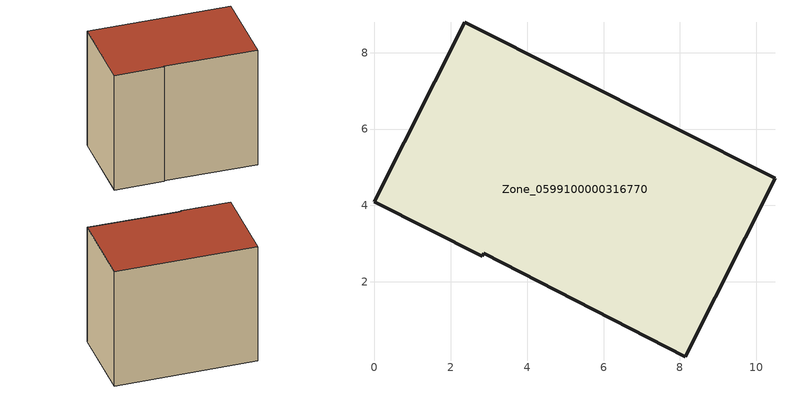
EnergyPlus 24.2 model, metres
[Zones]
Zone_0599100000316770
 floor ground (C_G): 8.14,0.03 2.86,2.75 2.82,2.67 0,4.09 2.37,8.8 10.49,4.71 z0
 wall outside (C_F): 10.49,4.71 2.37,8.8 0,4.09 2.82,2.67 2.86,2.75 8.14,0.03 10.49,4.71 z0:8.14
 roof outside (C_R): 2.86,2.75 8.14,0.03 10.49,4.71 2.37,8.8 0,4.09 2.82,2.67 z8.14
[BUILDING]
Pand.0599100000316770: North Axis=0; Terrain=City; Loads Convergence Tolerance Value=0.04; Temperature Convergence Tolerance Value=0.4; Solar Distribution=FullExterior; Maximum Number of Warmup Days=25; Minimum Number of Warmup Days=1
[Site:Location]
Rotterdam.The.Hague.AP_ZH_NLD Design_Conditions: Latitude=51.96; Longitude=4.45; Time Zone=1; Elevation=-4.5
[SITE:GROUNDTEMPERATURE:BUILDINGSURFACE]
18, 18, 18, 18, 18, 18, 18, 18, 18, 18, 18, 18
[MATERIAL] Thermal Absorptance=0.9; Solar Absorptance=0.7; Visible Absorptance=0.7
Name | Roughness | Thickness | Conductivity | Density | Specific Heat
G.TC.1975-1991 | MediumSmooth | 0.15 | 0.288461 | 540 | 1210
F.TC.1975-1991 | Rough | 0.3 | 0.230769 | 1920 | 840
R.TC.1975-1991 | MediumRough | 0.2 | 0.153846 | 1500 | 1000
[CONSTRUCTION]
C_G: G.TC.1975-1991
C_F: F.TC.1975-1991
C_R: R.TC.1975-1991
[ZONE]
Zone_0599100000316770: Type=1; Multiplier=1; Ceiling Height=Autocalculate; Volume=Autocalculate; Floor Area=autocalculate; Part of Total Floor Area=Yes
[ZONEINFILTRATION:DESIGNFLOWRATE]
Infil_Zone_0599100000316770: Zone or ZoneList or Space or SpaceList=Zone_0599100000316770; Schedule=AlwaysOn; Design Flow Rate Calculation Method=Flow/Area; Flow Rate per Floor Area=0.003; Constant Term Coefficient=1; Temperature Term Coefficient=0; Velocity Term Coefficient=0; Velocity Squared Term Coefficient=0
[HVACTEMPLATE:ZONE:IDEALLOADSAIRSYSTEM]
Zone_0599100000316770: Maximum Heating Supply Air Temperature=50; Minimum Cooling Supply Air Temperature=13; Maximum Heating Supply Air Humidity Ratio=0.0156; Minimum Cooling Supply Air Humidity Ratio=0.0077; Heating Limit=NoLimit; Cooling Limit=NoLimit; Dehumidification Control Type=ConstantSensibleHeatRatio; Cooling Sensible Heat Ratio=0.7; Dehumidification Setpoint=60; Humidification Control Type=None; Humidification Setpoint=30; Outdoor Air Method=None; Outdoor Air Flow Rate per Person=0.00944; Outdoor Air Flow Rate per Zone Floor Area=0; Outdoor Air Flow Rate per Zone=0; Demand Controlled Ventilation Type=None; Outdoor Air Economizer Type=NoEconomizer; Heat Recovery Type=None; Sensible Heat Recovery Effectiveness=0.7; Latent Heat Recovery Effectiveness=0.65
[ZONECONTROL:THERMOSTAT]
ThermostatControl_Zone_0599100000316770: Zone or ZoneList=Zone_0599100000316770; Control Type Schedule=DualSetpointControlType; Control 1=Thermostat_Zone_0599100000316770; Temperature Difference Between Cutout And Setpoint=0
[THERMOSTATSETPOINT:DUALSETPOINT]
Thermostat_Zone_0599100000316770: Heating Setpoint Temperature Schedule=HeatingSetpoint_Zone_0599100000316770; Cooling Setpoint Temperature Schedule=CoolingSetpoint_Zone_0599100000316770
[SCHEDULE:COMPACT]
HeatingSetpoint_Zone_0599100000316770: Through: 12/31, For: AllDays, Until: 24:00, 21
CoolingSetpoint_Zone_0599100000316770: Through: 12/31, For: AllDays, Until: 24:00, 24
DualSetpointControlType: Through: 12/31, For: AllDays, Until: 24:00, 4
AlwaysOn: Through: 12/31, For: AllDays, Until: 24:00, 1
